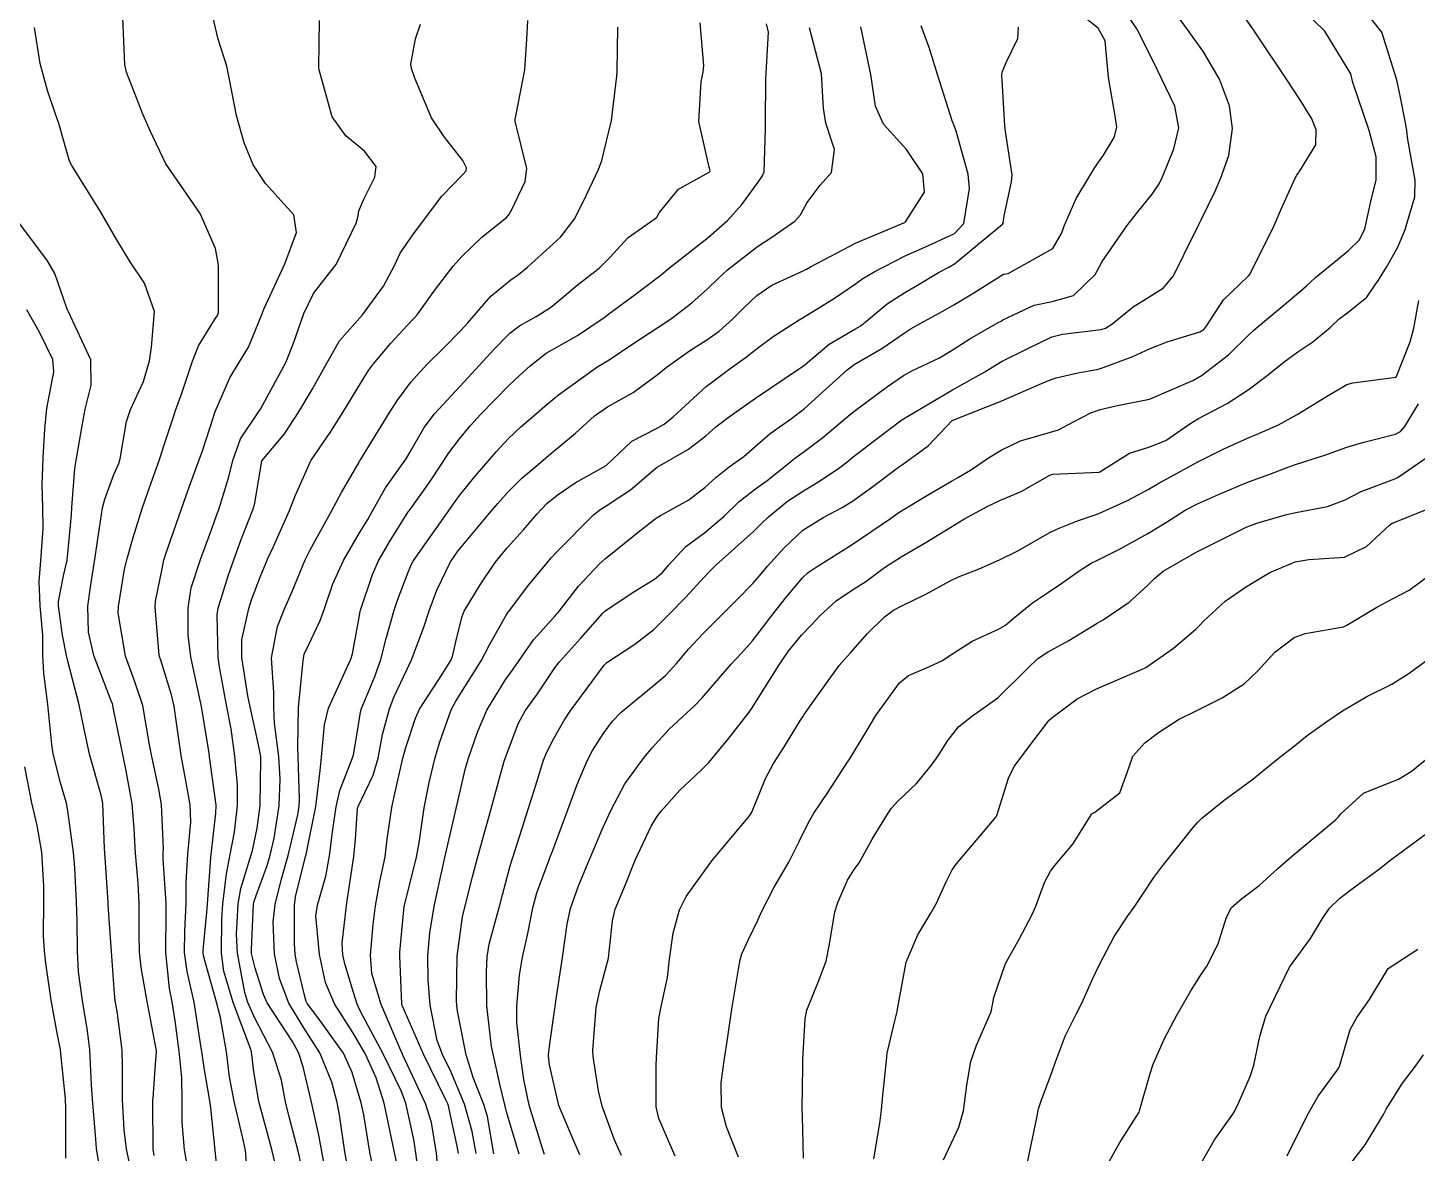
# Model space of a CAD drawing. Header units: metres. Extents: x 318500 to 325275, y 7408834 to 7428799.
# Drawn here: x 321789.5 to 321845.9, y 7423311.4 to 7423357 of the extents above; entities that cross this region are included whole.
import ezdxf

# ---------------------------------------------------------------- set-up
doc = ezdxf.new("R2010")
doc.units = ezdxf.units.M
doc.header["$MEASUREMENT"] = 0
for name, color, linetype in [('Curvas de Nivel 1m', 11, 'Continuous'), ('Curvas de Nivel 5m', 15, 'Continuous'), ('Vias Primárias', 230, 'Continuous')]:
    doc.layers.add(name, color=color, linetype=linetype)

msp = doc.modelspace()

# ---------------------------------------------------------------- linework, layer by layer
at = {"layer": 'Curvas de Nivel 1m', "flags": 128}
for points, elevation in [([(321808.448, 7423311.343), (321808.184, 7423312.857), (321808.038, 7423313.35), (321807.612, 7423314.44), (321807.327, 7423315.361), (321806.964, 7423317.139), (321806.937, 7423317.367), (321806.925, 7423317.551), (321806.959, 7423319.367), (321807.179, 7423320.969), (321807.268, 7423321.363), (321807.581, 7423322.586), (321807.784, 7423323.356), (321808.15, 7423324.667), (321808.334, 7423325.348), (321808.441, 7423325.751), (321808.869, 7423327.289), (321808.883, 7423327.326), (321809.429, 7423328.797), (321809.721, 7423329.332), (321810.212, 7423330.022), (321810.917, 7423331.067), (321811.111, 7423331.317), (321811.97, 7423332.269), (321812.877, 7423333.291), (321812.909, 7423333.332), (321812.951, 7423333.368), (321814.098, 7423334.138), (321814.971, 7423334.677), (321815.293, 7423334.939), (321815.553, 7423335.254), (321816.237, 7423335.998), (321816.993, 7423336.549), (321817.802, 7423337.228), (321818.407, 7423337.821), (321819.016, 7423338.299), (321819.55, 7423338.677), (321820.21, 7423339.198), (321820.659, 7423339.571), (321821.04, 7423339.854), (321821.804, 7423340.423), (321822.686, 7423341.166), (321823.063, 7423341.481), (321824.426, 7423342.493), (321825.078, 7423342.937), (321825.424, 7423343.127), (321826.546, 7423343.658), (321827.093, 7423343.986), (321827.771, 7423344.429), (321828.92, 7423345.083), (321829.044, 7423345.148), (321829.112, 7423345.191), (321830.39, 7423345.792), (321831.123, 7423345.938), (321831.981, 7423346.188), (321832.856, 7423347.033), (321832.959, 7423347.215), (321833.145, 7423347.564), (321834.152, 7423349.015), (321834.597, 7423349.58), (321835.179, 7423350.298), (321835.467, 7423350.715), (321835.602, 7423350.994), (321836.062, 7423352.133), (321836.258, 7423352.984), (321836.104, 7423353.862), (321835.555, 7423354.995), (321835.25, 7423355.637), (321834.559, 7423357.011), (321833.298, 7423358.893)], 783), ([(321809.471, 7423311.332), (321808.958, 7423313.056), (321808.886, 7423313.338), (321808.692, 7423314.171), (321808.428, 7423315.344), (321808.354, 7423315.707), (321808.164, 7423317.349), (321808.141, 7423318.736), (321808.169, 7423319.349), (321808.253, 7423319.862), (321808.663, 7423321.342), (321808.692, 7423321.441), (321808.798, 7423321.86), (321809.111, 7423323.042), (321809.2, 7423323.336), (321809.598, 7423324.567), (321809.844, 7423325.33), (321810.086, 7423326.093), (321810.466, 7423327.324), (321810.581, 7423327.617), (321810.883, 7423328.2), (321811.289, 7423328.92), (321811.541, 7423329.31), (321812.919, 7423331.184), (321813.035, 7423331.288), (321814.176, 7423332.027), (321814.941, 7423332.628), (321815.257, 7423332.945), (321815.558, 7423333.254), (321816.26, 7423333.948), (321816.973, 7423334.742), (321817.214, 7423334.999), (321817.462, 7423335.233), (321818.994, 7423336.612), (321819.294, 7423336.91), (321819.603, 7423337.204), (321820.374, 7423337.832), (321821.016, 7423338.26), (321821.598, 7423338.604), (321822.436, 7423339.169), (321822.775, 7423339.423), (321823.037, 7423339.632), (321823.9, 7423340.295), (321825.01, 7423341.131), (321825.06, 7423341.163), (321825.148, 7423341.217), (321827.072, 7423342.349), (321828.377, 7423343.091), (321828.816, 7423343.352), (321829.086, 7423343.513), (321830.125, 7423344.034), (321831.102, 7423344.5), (321831.533, 7423344.616), (321833.107, 7423344.798), (321833.283, 7423344.852), (321833.543, 7423345.024), (321834.409, 7423345.722), (321835.128, 7423346.171), (321835.634, 7423346.491), (321836.037, 7423346.987), (321836.899, 7423348.715), (321837.027, 7423348.972), (321837.073, 7423349.06), (321837.164, 7423349.255), (321837.729, 7423350.417), (321837.962, 7423350.962), (321838.294, 7423351.868), (321838.445, 7423352.958), (321838.312, 7423353.876), (321837.91, 7423354.963), (321837.256, 7423356.07), (321836.615, 7423356.98), (321835.297, 7423358.782)], 784), ([(321807.725, 7423311.354), (321807.564, 7423312.252), (321807.259, 7423313.361), (321806.7, 7423314.683), (321806.366, 7423315.375), (321806.15, 7423315.947), (321805.862, 7423317.383), (321805.775, 7423318.41), (321805.769, 7423319.385), (321805.842, 7423320.316), (321806.023, 7423321.382), (321806.162, 7423322.017), (321806.462, 7423323.375), (321806.836, 7423325.017), (321806.919, 7423325.369), (321807.284, 7423326.944), (321807.406, 7423327.362), (321807.778, 7423328.465), (321808.164, 7423329.351), (321808.912, 7423330.571), (321809.236, 7423331.018), (321809.45, 7423331.335), (321810.057, 7423332.205), (321810.948, 7423333.197), (321811.007, 7423333.261), (321811.056, 7423333.318), (321811.889, 7423334.383), (321812.74, 7423335.294), (321812.982, 7423335.511), (321814.24, 7423336.518), (321814.999, 7423337.118), (321815.079, 7423337.18), (321815.21, 7423337.258), (321816.364, 7423337.895), (321817.017, 7423338.397), (321817.459, 7423338.798), (321818.007, 7423339.225), (321818.597, 7423339.656), (321819.043, 7423340.044), (321819.672, 7423340.582), (321820.528, 7423341.195), (321821.064, 7423341.603), (321822.791, 7423343.164), (321822.95, 7423343.294), (321823.083, 7423343.379), (321824.204, 7423344.033), (321825.103, 7423344.656), (321825.391, 7423344.842), (321825.899, 7423345.122), (321826.679, 7423345.552), (321827.12, 7423345.808), (321827.936, 7423346.29), (321829.139, 7423347.045), (321829.169, 7423347.05), (321829.332, 7423347.077), (321831.15, 7423348.087), (321831.498, 7423348.705), (321831.618, 7423349.045), (321832.096, 7423350.121), (321832.646, 7423351.035), (321832.851, 7423351.378), (321833.203, 7423351.886), (321833.637, 7423352.601), (321833.743, 7423353.022), (321833.679, 7423353.478), (321833.41, 7423355.027), (321833.262, 7423356.522), (321832.986, 7423357.033), (321831.29, 7423358.379)], 782), ([(321813.625, 7423311.276), (321813.333, 7423311.946), (321812.848, 7423313.287), (321812.689, 7423313.901), (321812.475, 7423315.294), (321812.464, 7423315.543), (321812.607, 7423317.292), (321812.747, 7423317.971), (321813.095, 7423319.285), (321813.266, 7423320.799), (321813.375, 7423321.281), (321813.798, 7423322.282), (321814.186, 7423323.27), (321814.834, 7423324.645), (321815.07, 7423325.025), (321815.244, 7423325.256), (321815.995, 7423326.107), (321816.865, 7423326.924), (321817.029, 7423327.076), (321817.176, 7423327.235), (321817.947, 7423328.161), (321818.766, 7423329.212), (321818.902, 7423329.409), (321820.034, 7423331.199), (321820.393, 7423331.73), (321820.938, 7423332.395), (321821.325, 7423332.804), (321821.678, 7423333.179), (321822.342, 7423333.787), (321822.966, 7423334.21), (321823.545, 7423334.578), (321824.315, 7423335.14), (321824.985, 7423335.584), (321825.959, 7423336.152), (321826.997, 7423336.779), (321827.531, 7423337.102), (321828.471, 7423337.625), (321829.012, 7423337.874), (321829.852, 7423338.233), (321831.028, 7423338.896), (321831.144, 7423338.933), (321833.03, 7423339.016), (321833.057, 7423339.03), (321834.262, 7423339.791), (321835.045, 7423340.024), (321835.734, 7423340.305), (321836.707, 7423340.975), (321837.062, 7423341.197), (321838.222, 7423341.805), (321839.074, 7423342.35), (321839.85, 7423342.938), (321840.53, 7423343.487), (321841.095, 7423343.896), (321841.702, 7423344.309), (321842.418, 7423344.9), (321842.775, 7423345.235), (321843.119, 7423345.499), (321843.9, 7423346.111), (321844.404, 7423346.877), (321844.687, 7423347.332), (321845.153, 7423348.152), (321845.451, 7423348.866), (321845.846, 7423350.194), (321845.851, 7423350.86), (321845.558, 7423352.521), (321845.511, 7423352.866), (321845.482, 7423353.125), (321845.235, 7423354.353), (321845.121, 7423354.871), (321845.09, 7423355.024), (321844.505, 7423356.878), (321843.293, 7423358.404)], 787), ([(321811.944, 7423311.301), (321811.553, 7423312.191), (321811.091, 7423313.314), (321810.705, 7423314.964), (321810.665, 7423315.32), (321810.665, 7423315.366), (321810.717, 7423315.813), (321810.905, 7423317.15), (321810.929, 7423317.317), (321810.968, 7423317.542), (321811.238, 7423319.313), (321811.426, 7423320.665), (321811.558, 7423321.308), (321811.878, 7423322.23), (321812.332, 7423323.297), (321812.832, 7423324.478), (321813.19, 7423325.285), (321813.768, 7423326.365), (321814.426, 7423327.267), (321814.624, 7423327.513), (321814.878, 7423327.822), (321815.561, 7423328.582), (321816.278, 7423329.246), (321816.608, 7423329.538), (321816.906, 7423329.855), (321818.087, 7423331.222), (321818.492, 7423331.651), (321818.934, 7423332.148), (321819.393, 7423332.756), (321819.728, 7423333.202), (321820.27, 7423333.887), (321820.973, 7423334.722), (321821.215, 7423334.948), (321821.569, 7423335.181), (321822.989, 7423336.073), (321824.555, 7423337.137), (321824.812, 7423337.323), (321825.005, 7423337.451), (321826.048, 7423338.086), (321827.023, 7423338.647), (321827.319, 7423338.813), (321827.797, 7423339.098), (321828.532, 7423339.593), (321829.042, 7423339.909), (321829.832, 7423340.285), (321831.054, 7423340.639), (321831.368, 7423340.734), (321831.949, 7423341.041), (321832.68, 7423341.417), (321833.065, 7423341.557), (321833.763, 7423341.715), (321835.07, 7423341.977), (321836.832, 7423342.729), (321837.079, 7423342.879), (321837.133, 7423342.916), (321837.221, 7423342.969), (321838.275, 7423343.775), (321839.105, 7423344.594), (321839.286, 7423344.769), (321839.5, 7423344.944), (321840.381, 7423345.671), (321841.131, 7423346.302), (321841.457, 7423346.594), (321841.807, 7423346.91), (321843.151, 7423348.005), (321843.598, 7423348.443), (321843.808, 7423348.884), (321844.055, 7423350.003), (321844.272, 7423350.879), (321844.268, 7423351.816), (321843.984, 7423352.882), (321843.342, 7423354.786), (321843.317, 7423354.889), (321843.244, 7423355.18), (321842.188, 7423356.906), (321841.283, 7423357.788)], 786), ([(321794.656, 7423311.275), (321794.618, 7423311.531), (321794.605, 7423313.457), (321794.605, 7423313.531), (321794.606, 7423313.607), (321794.699, 7423314.797), (321794.751, 7423315.488), (321794.746, 7423315.529), (321794.713, 7423315.749), (321794.365, 7423317.536), (321794.127, 7423318.913), (321794.061, 7423319.54), (321794.038, 7423320.274), (321794.049, 7423321.541), (321794.009, 7423322.335), (321793.891, 7423323.544), (321793.837, 7423324.552), (321793.763, 7423325.546), (321793.522, 7423326.888), (321793.377, 7423327.552), (321792.994, 7423329.463), (321792.975, 7423329.559), (321792.955, 7423329.614), (321792.902, 7423329.732), (321792.201, 7423331.567), (321791.981, 7423332.523), (321791.963, 7423333.57), (321792.085, 7423334.447), (321792.256, 7423335.567), (321792.346, 7423336.207), (321792.561, 7423337.564), (321792.645, 7423337.924), (321793.02, 7423338.913), (321793.215, 7423339.369), (321793.268, 7423339.556), (321793.531, 7423341.075), (321793.686, 7423341.551), (321794.22, 7423342.691), (321794.47, 7423343.539), (321794.545, 7423344.081), (321794.662, 7423345.537), (321794.259, 7423346.68), (321793.683, 7423347.552), (321793.143, 7423348.441), (321792.494, 7423349.567), (321791.31, 7423351.457), (321791.243, 7423351.579), (321791.192, 7423351.735), (321790.788, 7423353.169), (321790.638, 7423353.589), (321790.316, 7423354.502), (321790.018, 7423355.598), (321789.798, 7423357.066)], 769), ([(321797.189, 7423310.958), (321797.127, 7423311.495), (321796.958, 7423313.216), (321796.916, 7423313.498), (321796.699, 7423314.75), (321796.582, 7423315.502), (321796.562, 7423315.652), (321796.275, 7423317.507), (321795.991, 7423318.75), (321795.888, 7423319.513), (321795.9, 7423320.387), (321795.947, 7423321.513), (321795.958, 7423322.357), (321796.024, 7423323.512), (321796.138, 7423324.816), (321796.116, 7423325.511), (321795.952, 7423326.415), (321795.748, 7423327.517), (321795.566, 7423328.844), (321795.464, 7423329.522), (321795.356, 7423329.975), (321794.918, 7423331.378), (321794.879, 7423331.49), (321794.863, 7423331.531), (321794.854, 7423331.598), (321794.696, 7423333.534), (321794.714, 7423333.774), (321794.973, 7423335.087), (321795.05, 7423335.458), (321795.067, 7423335.529), (321795.118, 7423335.665), (321795.759, 7423337.519), (321796.088, 7423338.44), (321796.487, 7423339.508), (321796.628, 7423339.914), (321797.056, 7423341.258), (321797.117, 7423341.441), (321797.139, 7423341.499), (321797.727, 7423342.84), (321798.123, 7423343.49), (321798.485, 7423344.09), (321799.048, 7423345.481), (321799.065, 7423345.526), (321799.111, 7423345.63), (321799.953, 7423347.468), (321800.431, 7423348.743), (321800.328, 7423349.462), (321799.179, 7423350.723), (321798.673, 7423351.485), (321798.307, 7423352.38), (321797.993, 7423353.492), (321797.703, 7423355.025), (321797.608, 7423355.496), (321797.256, 7423356.584), (321797.042, 7423357.503)], 771), ([(321798.526, 7423309.586), (321798.356, 7423311.483), (321798.286, 7423311.861), (321797.897, 7423313.488), (321797.712, 7423314.472), (321797.587, 7423315.491), (321797.342, 7423316.882), (321797.182, 7423317.496), (321796.755, 7423319.042), (321796.661, 7423319.403), (321796.646, 7423319.502), (321796.648, 7423319.615), (321796.785, 7423321.137), (321796.816, 7423321.474), (321796.813, 7423321.5), (321796.953, 7423323.364), (321796.969, 7423323.499), (321797.162, 7423325.172), (321797.166, 7423325.497), (321796.904, 7423327.465), (321796.899, 7423327.5), (321796.873, 7423327.691), (321796.572, 7423329.505), (321796.281, 7423330.876), (321796.144, 7423331.512), (321796.037, 7423332.409), (321796.034, 7423333.514), (321796.161, 7423334.313), (321796.546, 7423335.507), (321796.992, 7423336.718), (321797.2, 7423337.296), (321797.273, 7423337.497), (321797.688, 7423338.825), (321797.849, 7423339.492), (321798.164, 7423340.368), (321798.9, 7423341.482), (321798.965, 7423341.577), (321799.063, 7423341.74), (321799.996, 7423343.466), (321800.308, 7423344.246), (321800.726, 7423345.456), (321801.122, 7423346.266), (321801.643, 7423346.932), (321802.041, 7423347.436), (321802.853, 7423349.121), (321802.93, 7423349.423), (321802.967, 7423349.619), (321803.17, 7423350.099), (321803.617, 7423350.983), (321803.67, 7423351.415), (321803.196, 7423352.043), (321802.433, 7423352.662), (321801.887, 7423353.44), (321801.347, 7423355.339), (321801.337, 7423355.449), (321801.373, 7423357.344)], 772), ([(321799.682, 7423310.427), (321799.448, 7423311.468), (321799.279, 7423312.084), (321798.904, 7423313.477), (321798.698, 7423314.679), (321798.606, 7423315.481), (321798.565, 7423315.628), (321797.858, 7423317.489), (321797.483, 7423318.763), (321797.384, 7423319.494), (321797.405, 7423320.869), (321797.443, 7423321.493), (321797.586, 7423322.714), (321797.74, 7423323.491), (321797.918, 7423324.401), (321798.042, 7423325.488), (321798.032, 7423326.308), (321797.934, 7423327.489), (321797.782, 7423328.595), (321797.608, 7423329.493), (321797.301, 7423331.112), (321797.254, 7423331.497), (321797.214, 7423333.229), (321797.25, 7423333.497), (321797.659, 7423334.804), (321797.896, 7423335.491), (321798.19, 7423336.286), (321798.659, 7423337.483), (321798.737, 7423337.75), (321799.03, 7423339.48), (321799.943, 7423340.571), (321800.527, 7423341.458), (321801.069, 7423342.363), (321801.667, 7423343.441), (321802.183, 7423344.344), (321803.11, 7423345.398), (321803.97, 7423346.569), (321804.417, 7423347.407), (321804.648, 7423347.902), (321805.152, 7423348.647), (321805.713, 7423349.392), (321806.34, 7423350.215), (321807.186, 7423351.101), (321807.317, 7423351.24), (321807.337, 7423351.369), (321807.193, 7423351.667), (321806.436, 7423352.615), (321805.916, 7423353.389), (321805.234, 7423355.002), (321805.102, 7423355.402), (321805.078, 7423355.567), (321805.258, 7423356.598), (321805.471, 7423357.193)], 773), ([(321800.65, 7423310.808), (321800.496, 7423311.452), (321800.118, 7423312.902), (321799.987, 7423313.46), (321799.82, 7423314.336), (321799.458, 7423315.469), (321798.731, 7423316.875), (321798.459, 7423317.483), (321798.335, 7423317.894), (321798.033, 7423319.487), (321798.002, 7423320.257), (321798.07, 7423321.487), (321798.168, 7423322.117), (321798.59, 7423323.482), (321798.644, 7423323.66), (321798.831, 7423324.563), (321798.951, 7423325.478), (321798.99, 7423327.357), (321798.978, 7423327.478), (321798.878, 7423328.013), (321798.55, 7423329.484), (321798.458, 7423329.931), (321798.211, 7423331.487), (321798.211, 7423332.207), (321798.494, 7423333.485), (321798.605, 7423333.833), (321798.97, 7423334.791), (321799.171, 7423335.283), (321799.261, 7423335.476), (321799.503, 7423335.99), (321800.143, 7423337.463), (321800.389, 7423338.08), (321800.996, 7423339.451), (321801.008, 7423339.473), (321801.031, 7423339.504), (321801.823, 7423340.664), (321802.318, 7423341.431), (321803.073, 7423342.674), (321803.356, 7423343.138), (321803.556, 7423343.415), (321804.257, 7423344.244), (321805.106, 7423345.159), (321805.229, 7423345.278), (321805.33, 7423345.397), (321806.074, 7423346.438), (321806.798, 7423347.375), (321807.144, 7423347.772), (321807.959, 7423348.555), (321808.962, 7423349.352), (321809.057, 7423349.455), (321809.164, 7423349.649), (321809.718, 7423350.806), (321809.785, 7423351.341), (321809.314, 7423353.254), (321809.306, 7423353.349), (321809.335, 7423353.462), (321809.699, 7423355.343), (321809.796, 7423356.808), (321809.82, 7423357.342)], 774), ([(321802.64, 7423310.087), (321802.398, 7423311.424), (321802.174, 7423312.927), (321802.082, 7423313.429), (321801.864, 7423314.26), (321801.385, 7423315.44), (321800.725, 7423316.461), (321800.123, 7423317.459), (321799.748, 7423318.463), (321799.545, 7423319.468), (321799.483, 7423320.766), (321799.562, 7423321.468), (321799.813, 7423322.457), (321800.089, 7423323.461), (321800.485, 7423325.103), (321800.547, 7423325.454), (321800.557, 7423325.742), (321800.501, 7423327.456), (321800.482, 7423327.85), (321800.514, 7423329.456), (321800.693, 7423331.229), (321800.712, 7423331.453), (321800.748, 7423331.627), (321800.929, 7423332.023), (321801.387, 7423333), (321801.55, 7423333.441), (321801.914, 7423334.487), (321802.337, 7423335.43), (321802.991, 7423336.557), (321803.326, 7423337.087), (321803.511, 7423337.415), (321804.048, 7423338.377), (321804.778, 7423339.403), (321804.884, 7423339.549), (321805.036, 7423339.815), (321805.621, 7423340.822), (321806.042, 7423341.385), (321807.071, 7423342.493), (321807.869, 7423343.358), (321808.442, 7423343.997), (321809.1, 7423344.653), (321809.494, 7423344.947), (321810.16, 7423345.33), (321810.744, 7423345.698), (321811.12, 7423346.007), (321811.831, 7423346.608), (321812.727, 7423347.296), (321813.144, 7423347.716), (321813.898, 7423348.537), (321814.946, 7423349.272), (321815.064, 7423349.369), (321815.164, 7423349.538), (321815.938, 7423350.499), (321817.189, 7423351.189), (321817.215, 7423351.214), (321817.225, 7423351.239), (321817.192, 7423351.395), (321816.772, 7423353.247), (321816.86, 7423354.869), (321816.942, 7423355.244), (321816.967, 7423355.521), (321816.826, 7423357.247)], 776), ([(321803.614, 7423310.442), (321803.404, 7423311.413), (321803.161, 7423312.93), (321803.061, 7423313.416), (321802.698, 7423314.653), (321802.34, 7423315.426), (321801.295, 7423316.878), (321800.861, 7423317.448), (321800.819, 7423317.527), (321800.744, 7423317.835), (321800.436, 7423319.134), (321800.379, 7423319.456), (321800.348, 7423319.875), (321800.352, 7423321.457), (321800.411, 7423321.841), (321800.806, 7423323.45), (321800.821, 7423323.5), (321801.213, 7423325.444), (321801.393, 7423326.912), (321801.452, 7423327.441), (321801.572, 7423328.757), (321801.732, 7423329.438), (321802.409, 7423330.922), (321802.634, 7423331.424), (321802.701, 7423331.646), (321802.942, 7423332.896), (321803.015, 7423333.353), (321803.031, 7423333.419), (321803.52, 7423334.867), (321803.759, 7423335.412), (321804.207, 7423336.189), (321804.969, 7423337.4), (321804.982, 7423337.419), (321805.001, 7423337.447), (321805.82, 7423338.585), (321806.348, 7423339.38), (321806.618, 7423339.795), (321807.045, 7423340.373), (321807.503, 7423340.914), (321807.908, 7423341.357), (321809.072, 7423342.542), (321809.481, 7423342.931), (321809.922, 7423343.332), (321810.569, 7423343.843), (321811.092, 7423344.147), (321811.848, 7423344.56), (321812.919, 7423345.293), (321813.029, 7423345.373), (321813.112, 7423345.44), (321814.182, 7423346.221), (321815.135, 7423346.948), (321815.316, 7423347.089), (321815.528, 7423347.264), (321817.153, 7423348.54), (321817.936, 7423349.228), (321818.509, 7423349.881), (321819.184, 7423350.787), (321819.359, 7423351.037), (321819.418, 7423351.208), (321819.474, 7423352.949), (321819.48, 7423353.207), (321819.486, 7423354.959), (321819.5, 7423355.207), (321819.593, 7423356.878), (321819.521, 7423357.207)], 777), ([(321804.644, 7423310.365), (321804.408, 7423311.403), (321804.342, 7423311.725), (321803.99, 7423313.407), (321803.671, 7423314.435), (321803.227, 7423315.415), (321802.723, 7423316.272), (321801.982, 7423317.431), (321801.613, 7423318.301), (321801.363, 7423319.441), (321801.224, 7423321.002), (321801.28, 7423321.443), (321801.625, 7423322.621), (321801.774, 7423323.436), (321801.912, 7423324.515), (321802.046, 7423325.432), (321802.191, 7423326.089), (321802.707, 7423327.422), (321802.748, 7423327.546), (321802.884, 7423328.346), (321803.038, 7423329.278), (321803.075, 7423329.418), (321803.607, 7423330.719), (321803.853, 7423331.411), (321804.073, 7423332.269), (321804.393, 7423333.406), (321804.537, 7423333.823), (321804.973, 7423334.953), (321805.103, 7423335.273), (321805.17, 7423335.397), (321805.573, 7423335.978), (321806.559, 7423337.377), (321806.741, 7423337.637), (321807.01, 7423338.009), (321807.613, 7423338.769), (321808.118, 7423339.354), (321808.546, 7423339.838), (321809.046, 7423340.378), (321809.54, 7423340.848), (321810.095, 7423341.33), (321810.611, 7423341.778), (321811.068, 7423342.158), (321812.674, 7423343.296), (321812.925, 7423343.45), (321813.084, 7423343.548), (321814.13, 7423344.244), (321815.104, 7423344.886), (321815.335, 7423345.038), (321815.67, 7423345.262), (321816.489, 7423345.88), (321817.128, 7423346.448), (321817.525, 7423346.844), (321817.927, 7423347.228), (321819.15, 7423348.174), (321819.778, 7423348.58), (321820.671, 7423349.195), (321820.897, 7423349.459), (321821.172, 7423349.957), (321821.702, 7423350.662), (321822.153, 7423351.176), (321822.272, 7423352.106), (321821.925, 7423353.179), (321821.83, 7423353.785), (321821.747, 7423355.182), (321821.268, 7423357.053)], 778), ([(321805.367, 7423310.671), (321805.28, 7423311.391), (321805.197, 7423311.924), (321804.873, 7423313.397), (321804.688, 7423313.909), (321803.947, 7423315.408), (321803.033, 7423317.119), (321802.892, 7423317.418), (321802.745, 7423317.889), (321802.394, 7423319.063), (321802.314, 7423319.427), (321802.29, 7423319.904), (321802.461, 7423321.425), (321802.508, 7423321.711), (321802.765, 7423323.421), (321802.827, 7423324.116), (321802.903, 7423325.355), (321802.919, 7423325.419), (321803.552, 7423326.72), (321803.748, 7423327.411), (321803.931, 7423328.363), (321804.213, 7423329.407), (321804.403, 7423329.907), (321804.916, 7423330.992), (321805.107, 7423331.397), (321805.601, 7423332.729), (321805.813, 7423333.387), (321806.125, 7423334.22), (321806.69, 7423335.374), (321806.984, 7423335.806), (321808.274, 7423337.351), (321808.608, 7423337.744), (321809.013, 7423338.196), (321809.588, 7423338.767), (321810.239, 7423339.328), (321810.663, 7423339.696), (321811.04, 7423340.004), (321811.765, 7423340.594), (321812.533, 7423341.298), (321813.064, 7423341.667), (321814.108, 7423342.241), (321815.077, 7423342.958), (321815.447, 7423343.265), (321816.397, 7423343.944), (321817.097, 7423344.391), (321817.598, 7423344.737), (321818.141, 7423345.225), (321818.621, 7423345.714), (321819.125, 7423346.189), (321819.738, 7423346.597), (321821.01, 7423347.191), (321821.098, 7423347.233), (321821.141, 7423347.254), (321821.299, 7423347.345), (321823.152, 7423348.322), (321825.1, 7423349.131), (321825.137, 7423349.153), (321825.161, 7423349.173), (321825.929, 7423350.373), (321825.87, 7423351.123), (321825.205, 7423352.111), (321824.274, 7423353.144), (321823.945, 7423353.867), (321823.754, 7423355.152), (321823.341, 7423357.087)], 779), ([(321807.007, 7423311.365), (321806.953, 7423311.656), (321806.676, 7423312.972), (321806.605, 7423313.297), (321806.579, 7423313.372), (321806.488, 7423313.568), (321805.594, 7423315.387), (321804.739, 7423317.337), (321804.714, 7423317.4), (321804.705, 7423317.436), (321804.624, 7423319.401), (321804.627, 7423319.537), (321804.788, 7423321.252), (321804.8, 7423321.39), (321805.211, 7423322.997), (321805.305, 7423323.393), (321805.408, 7423323.973), (321805.612, 7423325.388), (321805.817, 7423326.424), (321806.052, 7423327.382), (321806.235, 7423328.024), (321806.709, 7423329.373), (321806.904, 7423329.723), (321807.925, 7423331.355), (321808.27, 7423332.01), (321808.948, 7423333.206), (321809.004, 7423333.285), (321809.043, 7423333.339), (321809.861, 7423334.436), (321810.595, 7423335.324), (321810.773, 7423335.531), (321810.984, 7423335.764), (321812.508, 7423337.297), (321812.786, 7423337.51), (321813.005, 7423337.645), (321813.99, 7423338.301), (321815.029, 7423339.18), (321815.08, 7423339.218), (321815.166, 7423339.268), (321816.348, 7423339.943), (321817.049, 7423340.491), (321817.449, 7423340.839), (321817.957, 7423341.227), (321819.068, 7423342.017), (321820.816, 7423343.193), (321820.974, 7423343.299), (321821.083, 7423343.389), (321822.065, 7423344.206), (321823.105, 7423344.811), (321823.327, 7423344.937), (321823.597, 7423345.153), (321824.42, 7423345.841), (321825.128, 7423346.301), (321825.655, 7423346.602), (321826.506, 7423347.116), (321826.92, 7423347.334), (321827.144, 7423347.47), (321829.097, 7423349.081), (321829.121, 7423349.12), (321829.165, 7423349.413), (321829.467, 7423350.795), (321829.486, 7423351.076), (321829.216, 7423352.837), (321829.192, 7423353.08), (321829.086, 7423354.93), (321829.07, 7423355.083), (321829.081, 7423355.244), (321829.248, 7423355.64), (321829.716, 7423356.62), (321829.743, 7423357.073)], 781), ([(321793.759, 7423310.427), (321793.525, 7423311.547), (321793.436, 7423312.317), (321793.373, 7423313.55), (321793.365, 7423314.885), (321793.349, 7423315.55), (321793.153, 7423317.135), (321793.075, 7423317.555), (321793.038, 7423317.85), (321792.915, 7423319.558), (321792.788, 7423321.435), (321792.779, 7423321.56), (321792.65, 7423323.562), (321792.641, 7423323.743), (321792.565, 7423325.563), (321792.502, 7423325.907), (321792.033, 7423327.568), (321791.804, 7423328.653), (321791.61, 7423329.573), (321791.152, 7423331.344), (321791.092, 7423331.578), (321790.932, 7423332.403), (321790.773, 7423333.583), (321790.771, 7423333.764), (321790.968, 7423334.802), (321791.114, 7423335.443), (321791.135, 7423335.578), (321791.295, 7423337.279), (321791.316, 7423337.577), (321791.438, 7423339.162), (321791.498, 7423339.575), (321791.723, 7423340.894), (321791.851, 7423341.572), (321792.1, 7423342.539), (321792.076, 7423343.57), (321791.174, 7423345.515), (321791.141, 7423345.58), (321791.111, 7423345.672), (321790.621, 7423347.083), (321790.318, 7423347.592), (321789.153, 7423349.148)], 768), ([(321815.813, 7423311.248), (321815.147, 7423312.784), (321815.042, 7423313.256), (321815.04, 7423314.922), (321815.053, 7423315.257), (321815.15, 7423316.839), (321815.221, 7423317.255), (321815.5, 7423318.505), (321815.585, 7423319.252), (321815.723, 7423320.303), (321815.983, 7423321.248), (321816.25, 7423321.794), (321816.81, 7423322.566), (321817.093, 7423322.959), (321817.299, 7423323.233), (321818.839, 7423325.081), (321818.917, 7423325.209), (321819.482, 7423326.579), (321819.806, 7423327.196), (321820.225, 7423327.844), (321820.897, 7423328.95), (321820.988, 7423329.089), (321821.05, 7423329.178), (321821.368, 7423329.638), (321822.474, 7423331.167), (321822.682, 7423331.406), (321822.928, 7423331.683), (321823.617, 7423332.472), (321824.313, 7423333.14), (321824.68, 7423333.408), (321824.956, 7423333.563), (321826.012, 7423334.071), (321826.972, 7423334.601), (321827.313, 7423334.767), (321828.151, 7423335.092), (321828.984, 7423335.454), (321829.752, 7423335.833), (321830.995, 7423336.545), (321831.33, 7423336.714), (321832.149, 7423337.039), (321832.78, 7423337.255), (321833.005, 7423337.333), (321834.169, 7423337.857), (321835.02, 7423338.31), (321835.453, 7423338.564), (321836.216, 7423338.982), (321836.738, 7423339.271), (321837.037, 7423339.435), (321838.061, 7423339.944), (321839.052, 7423340.392), (321839.442, 7423340.556), (321840.307, 7423340.931), (321841.064, 7423341.349), (321842.261, 7423342.091), (321843.077, 7423342.567), (321843.319, 7423342.646), (321845.08, 7423342.87), (321845.654, 7423344.309), (321845.8, 7423344.86), (321846.001, 7423345.982)], 788), ([(321792.63, 7423309.56), (321792.318, 7423311.563), (321792.28, 7423311.948), (321792.15, 7423313.565), (321792.113, 7423314.142), (321792.045, 7423315.567), (321791.95, 7423316.339), (321791.748, 7423317.57), (321791.587, 7423318.736), (321791.535, 7423319.572), (321791.529, 7423320.822), (321791.506, 7423321.573), (321791.434, 7423322.951), (321791.378, 7423323.574), (321791.146, 7423325.268), (321791.089, 7423325.578), (321790.852, 7423326.401), (321790.546, 7423327.585), (321790.495, 7423327.966), (321790.338, 7423329.588), (321790.171, 7423330.85), (321790.136, 7423331.592), (321790.126, 7423332.399), (321790.025, 7423333.594), (321789.979, 7423334.581), (321790.063, 7423335.594), (321790.145, 7423336.746), (321790.126, 7423337.593), (321790.107, 7423338.5), (321790.151, 7423339.593), (321790.213, 7423340.764), (321790.289, 7423341.591), (321790.575, 7423343.09), (321790.545, 7423343.588), (321790, 7423344.693), (321789.483, 7423345.604)], 767), ([(321818.382, 7423311.214), (321817.894, 7423312.443), (321817.696, 7423313.225), (321817.677, 7423314.244), (321817.811, 7423315.223), (321817.94, 7423316.003), (321818.108, 7423317.219), (321818.376, 7423318.836), (321818.442, 7423319.215), (321818.512, 7423319.465), (321818.772, 7423320.013), (321819.16, 7423320.829), (321819.322, 7423321.202), (321819.829, 7423322.17), (321820.418, 7423323.186), (321820.828, 7423324.003), (321821.216, 7423324.797), (321821.44, 7423325.174), (321822.004, 7423326.017), (321822.747, 7423327.161), (321822.796, 7423327.236), (321822.873, 7423327.343), (321823.566, 7423328.474), (321823.954, 7423329.144), (321824.913, 7423330.47), (321825.282, 7423330.761), (321826.103, 7423331.118), (321826.662, 7423331.375), (321826.927, 7423331.552), (321827.871, 7423332.161), (321828.943, 7423332.635), (321829.22, 7423332.801), (321829.538, 7423333.071), (321830.316, 7423333.704), (321830.966, 7423334.147), (321831.514, 7423334.503), (321832.255, 7423335.037), (321832.697, 7423335.319), (321832.984, 7423335.462), (321833.879, 7423335.907), (321834.995, 7423336.525), (321835.759, 7423336.989), (321836.519, 7423337.466), (321837.011, 7423337.723), (321837.874, 7423338.105), (321839.025, 7423338.591), (321839.28, 7423338.693), (321839.948, 7423338.936), (321840.73, 7423339.229), (321841.036, 7423339.336), (321842.223, 7423339.722), (321843.047, 7423340.01), (321843.716, 7423340.217), (321845.055, 7423340.55), (321845.261, 7423340.663), (321845.436, 7423340.864), (321845.998, 7423341.785)], 789), ([(321823.88, 7423311.142), (321824.121, 7423312.585), (321824.185, 7423313.137), (321824.228, 7423313.596), (321824.383, 7423315.135), (321824.421, 7423315.428), (321824.735, 7423316.795), (321824.804, 7423317.065), (321824.823, 7423317.129), (321824.833, 7423317.221), (321825.188, 7423319.124), (321825.656, 7423320.238), (321826.193, 7423321.109), (321826.405, 7423321.497), (321826.809, 7423322.38), (321827.055, 7423322.868), (321827.224, 7423323.104), (321828.839, 7423325.026), (321828.868, 7423325.08), (321829.338, 7423326.598), (321829.575, 7423327.069), (321830.13, 7423327.813), (321830.897, 7423328.82), (321831, 7423328.947), (321831.105, 7423329.048), (321832.137, 7423329.809), (321832.912, 7423330.218), (321834.742, 7423331.003), (321834.864, 7423331.058), (321834.921, 7423331.092), (321836.042, 7423331.874), (321836.945, 7423332.647), (321837.111, 7423332.805), (321837.266, 7423332.967), (321838.141, 7423333.779), (321838.971, 7423334.34), (321839.344, 7423334.575), (321839.951, 7423334.935), (321840.985, 7423335.374), (321841.537, 7423335.463), (321842.987, 7423335.567), (321843.88, 7423335.992), (321844.834, 7423336.872), (321844.927, 7423336.945), (321845.002, 7423336.977), (321846.348, 7423337.512)], 791), ([(321826.702, 7423311.1), (321827.333, 7423312.434), (321827.513, 7423313.092), (321827.647, 7423314.14), (321827.818, 7423315.089), (321828.05, 7423315.757), (321828.621, 7423317.081), (321828.647, 7423317.175), (321828.746, 7423317.689), (321829.216, 7423319.073), (321829.778, 7423320.062), (321830.307, 7423321.057), (321830.447, 7423321.403), (321830.81, 7423322.355), (321831.044, 7423322.82), (321831.218, 7423323.046), (321831.957, 7423323.91), (321832.659, 7423325.032), (321832.731, 7423325.141), (321832.843, 7423325.216), (321833.865, 7423326.004), (321834.224, 7423327.01), (321834.395, 7423327.489), (321834.885, 7423328.024), (321835.431, 7423328.452), (321836.25, 7423328.98), (321836.903, 7423329.306), (321838.016, 7423329.852), (321838.915, 7423330.426), (321839.46, 7423330.942), (321840.159, 7423331.705), (321840.941, 7423332.306), (321841.388, 7423332.469), (321842.948, 7423332.739), (321843.053, 7423332.784), (321843.22, 7423332.887), (321844.301, 7423333.536), (321844.965, 7423333.88), (321845.609, 7423334.221), (321846.445, 7423334.848)], 792), ([(321830.134, 7423311.058), (321830.501, 7423312.876), (321830.529, 7423313.052), (321830.559, 7423313.175), (321830.687, 7423313.535), (321831.106, 7423314.642), (321831.243, 7423315.045), (321831.648, 7423316.119), (321832.106, 7423317.036), (321832.315, 7423317.463), (321832.754, 7423318.439), (321833.032, 7423319.026), (321833.631, 7423320.164), (321834.19, 7423321.009), (321834.445, 7423321.356), (321834.803, 7423321.884), (321835.247, 7423322.56), (321835.568, 7423322.989), (321836.836, 7423324.59), (321837.011, 7423324.795), (321837.194, 7423324.966), (321838.102, 7423325.707), (321838.86, 7423326.256), (321839.259, 7423326.549), (321839.726, 7423326.937), (321840.355, 7423327.45), (321840.884, 7423327.858), (321841.476, 7423328.326), (321842.267, 7423328.9), (321842.904, 7423329.325), (321843.887, 7423329.903), (321844.915, 7423330.414), (321845.607, 7423330.86), (321846.369, 7423331.408)], 793), ([(321833.424, 7423311.012), (321833.865, 7423311.811), (321834.625, 7423313.001), (321834.644, 7423313.037), (321834.682, 7423313.149), (321835.092, 7423314.606), (321835.223, 7423314.992), (321835.682, 7423316.029), (321836.177, 7423316.978), (321836.75, 7423317.96), (321837.14, 7423318.583), (321837.392, 7423318.964), (321837.86, 7423319.873), (321838.2, 7423320.956), (321838.403, 7423321.347), (321838.801, 7423321.699), (321839.515, 7423322.234), (321840.283, 7423322.928), (321840.825, 7423323.407), (321842.607, 7423324.893), (321842.726, 7423325.007), (321842.844, 7423325.15), (321843.756, 7423325.982), (321844.863, 7423326.436), (321845.183, 7423326.547), (321845.696, 7423326.858), (321846.338, 7423327.388)], 794), ([(321791.061, 7423311.169), (321791.07, 7423311.576), (321791.069, 7423313.183), (321791.051, 7423313.576), (321790.867, 7423315.419), (321790.847, 7423315.579), (321790.72, 7423316.238), (321790.47, 7423317.584), (321790.257, 7423319.089), (321790.2, 7423319.588), (321790.161, 7423320.197), (321790.173, 7423321.589), (321790.176, 7423322.213), (321790.092, 7423323.591), (321789.904, 7423324.667), (321789.685, 7423325.597), (321789.407, 7423327.056)], 766), ([(321840.663, 7423311.266), (321841.469, 7423312.908), (321841.913, 7423313.681), (321842.708, 7423314.758), (321842.763, 7423314.836), (321842.781, 7423314.889), (321843.223, 7423316.395), (321843.491, 7423316.882), (321844.008, 7423317.617), (321844.76, 7423318.87), (321845.965, 7423319.659)], 796), ([(321843.196, 7423310.885), (321843.832, 7423311.714), (321844.534, 7423312.871), (321844.584, 7423312.969), (321844.684, 7423313.157), (321845.342, 7423314.219), (321845.827, 7423314.853), (321846.2, 7423315.366)], 797)]:
    msp.add_lwpolyline(points, dxfattribs=dict(at, elevation=elevation))
at = {"layer": 'Curvas de Nivel 5m', "flags": 128}
for points, elevation in [([(321810.5, 7423311.322), (321810.418, 7423311.567), (321809.886, 7423313.328), (321809.658, 7423314.368), (321809.522, 7423315.332), (321809.38, 7423316.684), (321809.381, 7423317.334), (321809.489, 7423318.596), (321809.606, 7423319.332), (321809.821, 7423320.283), (321810.026, 7423321.328), (321810.185, 7423321.94), (321810.711, 7423323.321), (321810.739, 7423323.403), (321810.823, 7423323.628), (321811.449, 7423325.311), (321811.829, 7423326.332), (321812.234, 7423327.3), (321812.457, 7423327.716), (321812.887, 7423328.393), (321813.266, 7423328.913), (321813.617, 7423329.279), (321814.911, 7423330.34), (321815.411, 7423330.759), (321815.857, 7423331.251), (321816.349, 7423331.826), (321816.938, 7423332.456), (321817.328, 7423332.85), (321817.703, 7423333.229), (321818.327, 7423333.852), (321818.97, 7423334.513), (321819.294, 7423334.888), (321819.559, 7423335.204), (321820.238, 7423335.947), (321820.995, 7423336.658), (321821.814, 7423337.178), (321822.595, 7423337.577), (321823.01, 7423337.833), (321823.78, 7423338.387), (321824.77, 7423339.134), (321824.918, 7423339.245), (321825.033, 7423339.324), (321826.084, 7423340.08), (321827.06, 7423341.11), (321829.068, 7423341.907), (321830.586, 7423342.568), (321831.077, 7423342.78), (321831.283, 7423342.843), (321832.154, 7423343.039), (321832.932, 7423343.182), (321833.083, 7423343.22), (321834.394, 7423343.707), (321835.095, 7423344.031), (321835.786, 7423344.304), (321837.106, 7423344.713), (321837.269, 7423344.807), (321837.395, 7423344.967), (321838.075, 7423346.011), (321839.062, 7423346.951), (321839.102, 7423346.989), (321839.141, 7423347.053), (321840.096, 7423348.936), (321840.415, 7423349.687), (321840.972, 7423350.923), (321841.05, 7423351.064), (321841.195, 7423351.282), (321841.819, 7423352.303), (321841.839, 7423352.911), (321841.665, 7423353.354), (321841.231, 7423354.064), (321840.886, 7423354.575), (321840.663, 7423354.929), (321839.379, 7423356.838), (321839.305, 7423356.949), (321839.271, 7423357.009), (321837.9, 7423358.964)], 785), ([(321796.156, 7423309.989), (321795.891, 7423311.512), (321795.79, 7423312.632), (321795.793, 7423313.513), (321795.782, 7423314.426), (321795.67, 7423315.516), (321795.502, 7423316.745), (321795.378, 7423317.52), (321795.278, 7423318.054), (321795.127, 7423319.524), (321795.137, 7423321.172), (321795.136, 7423321.525), (321795.019, 7423323.325), (321795.021, 7423323.527), (321795.031, 7423323.736), (321794.946, 7423325.528), (321794.849, 7423326.147), (321794.539, 7423327.535), (321794.463, 7423327.95), (321794.197, 7423329.541), (321793.874, 7423330.51), (321793.483, 7423331.552), (321793.193, 7423333.31), (321793.205, 7423333.556), (321793.449, 7423335.076), (321793.566, 7423335.551), (321793.803, 7423336.363), (321794.169, 7423337.542), (321794.388, 7423338.161), (321794.872, 7423339.532), (321794.913, 7423339.65), (321795.038, 7423340.048), (321795.405, 7423341.174), (321795.517, 7423341.523), (321795.772, 7423342.224), (321796.216, 7423343.513), (321796.459, 7423344.14), (321797.105, 7423345.19), (321797.231, 7423345.376), (321797.263, 7423345.498), (321797.26, 7423347.367), (321797.253, 7423347.499), (321797.139, 7423348.088), (321796.517, 7423349.51), (321795.189, 7423351.436), (321795.129, 7423351.531), (321794.5, 7423352.838), (321794.199, 7423353.545), (321793.536, 7423355.255), (321793.463, 7423355.557), (321793.378, 7423357.448)], 770), ([(321801.645, 7423310.435), (321801.456, 7423311.438), (321801.336, 7423312.109), (321801.044, 7423313.445), (321800.701, 7423314.883), (321800.52, 7423315.453), (321800.264, 7423315.91), (321799.248, 7423317.472), (321799.086, 7423317.817), (321798.754, 7423318.885), (321798.611, 7423319.481), (321798.602, 7423319.642), (321798.692, 7423321.481), (321798.705, 7423321.567), (321798.795, 7423321.829), (321799.24, 7423323.047), (321799.365, 7423323.472), (321799.522, 7423324.165), (321799.727, 7423325.467), (321799.773, 7423326.549), (321799.709, 7423327.467), (321799.538, 7423328.822), (321799.516, 7423329.471), (321799.511, 7423330.076), (321799.417, 7423331.473), (321799.66, 7423332.749), (321799.95, 7423333.465), (321800.254, 7423334.167), (321800.783, 7423335.453), (321800.984, 7423335.86), (321801.849, 7423337.437), (321802.254, 7423338.189), (321802.973, 7423339.421), (321802.995, 7423339.456), (321803.031, 7423339.512), (321803.76, 7423340.702), (321804.19, 7423341.409), (321804.529, 7423341.942), (321805.073, 7423342.668), (321805.73, 7423343.39), (321806.416, 7423344.055), (321807.101, 7423344.758), (321807.392, 7423345.079), (321807.63, 7423345.362), (321808.322, 7423346.152), (321809.132, 7423346.818), (321809.443, 7423347.038), (321809.815, 7423347.34), (321811.152, 7423348.548), (321811.735, 7423349.311), (321812.214, 7423350.265), (321812.701, 7423351.297), (321812.828, 7423351.663), (321813.22, 7423353.29), (321813.437, 7423355.089), (321813.449, 7423355.288), (321813.484, 7423357.07)], 775), ([(321806.254, 7423309.758), (321806.119, 7423311.378), (321805.909, 7423312.618), (321805.665, 7423313.385), (321804.757, 7423315.352), (321804.736, 7423315.4), (321804.711, 7423315.449), (321803.871, 7423317.409), (321803.497, 7423318.668), (321803.438, 7423319.413), (321803.542, 7423320.649), (321803.636, 7423321.412), (321803.816, 7423322.398), (321804.027, 7423323.408), (321804.119, 7423324.115), (321804.297, 7423325.405), (321804.4, 7423325.851), (321804.756, 7423327.401), (321804.779, 7423327.494), (321804.877, 7423327.845), (321805.258, 7423329.031), (321805.429, 7423329.392), (321806.359, 7423330.823), (321806.7, 7423331.373), (321806.765, 7423331.529), (321806.933, 7423332.255), (321807.157, 7423333.157), (321807.246, 7423333.366), (321807.884, 7423334.439), (321808.5, 7423335.347), (321808.986, 7423335.937), (321809.649, 7423336.678), (321810.199, 7423337.328), (321810.592, 7423337.739), (321811.011, 7423338.083), (321811.754, 7423338.574), (321813.001, 7423339.29), (321813.017, 7423339.304), (321814.051, 7423340.274), (321815.053, 7423340.789), (321815.363, 7423340.958), (321815.722, 7423341.26), (321817.073, 7423342.493), (321818.038, 7423343.226), (321818.645, 7423343.659), (321819.092, 7423344.007), (321819.786, 7423344.517), (321820.847, 7423345.193), (321821.012, 7423345.291), (321821.112, 7423345.352), (321822.244, 7423346.052), (321823.133, 7423346.663), (321823.422, 7423346.87), (321823.884, 7423347.149), (321825.147, 7423347.79), (321826.068, 7423348.204), (321827.156, 7423348.696), (321827.531, 7423349.104), (321827.759, 7423350.523), (321827.708, 7423351.102), (321827.216, 7423352.852), (321827.118, 7423353.111), (321827.059, 7423353.274), (321826.469, 7423355.118), (321826.122, 7423356.256), (321825.796, 7423357.125)], 780), ([(321821.026, 7423311.176), (321820.973, 7423312.881), (321820.967, 7423313.177), (321820.987, 7423314.896), (321820.997, 7423315.177), (321821.083, 7423316.828), (321821.157, 7423317.176), (321821.614, 7423318.309), (321821.935, 7423319.168), (321822.076, 7423319.862), (321822.29, 7423321.165), (321822.411, 7423321.549), (321822.809, 7423322.449), (321823.083, 7423322.889), (321823.279, 7423323.153), (321823.805, 7423324.121), (321824.435, 7423325.136), (321824.599, 7423325.378), (321824.848, 7423325.666), (321825.605, 7423326.376), (321826.223, 7423327.116), (321826.484, 7423327.505), (321826.885, 7423328.121), (321827.313, 7423328.684), (321827.844, 7423329.096), (321828.908, 7423329.86), (321830.132, 7423331.062), (321830.536, 7423331.446), (321830.93, 7423331.714), (321831.794, 7423332.185), (321832.948, 7423332.886), (321833.038, 7423332.939), (321833.186, 7423333.026), (321834.24, 7423333.731), (321834.971, 7423334.395), (321835.267, 7423334.704), (321835.626, 7423334.99), (321836.988, 7423335.786), (321837.775, 7423336.179), (321838.998, 7423336.781), (321839.421, 7423336.944), (321840.636, 7423337.295), (321841.007, 7423337.382), (321842.295, 7423337.617), (321843.015, 7423337.894), (321843.669, 7423338.235), (321845.028, 7423338.749), (321845.113, 7423338.785), (321845.253, 7423338.867), (321846.296, 7423339.596)], 790), ([(321837.168, 7423310.965), (321837.708, 7423311.921), (321838.446, 7423312.952), (321838.54, 7423313.093), (321838.687, 7423313.399), (321839.159, 7423314.487), (321839.31, 7423314.941), (321839.55, 7423316.115), (321839.795, 7423316.934), (321840.76, 7423318.92), (321841.6, 7423320.085), (321842.088, 7423320.901), (321842.378, 7423321.315), (321842.802, 7423321.722), (321843.467, 7423322.227), (321844.354, 7423322.875), (321844.612, 7423323.082), (321844.824, 7423323.256), (321846.372, 7423324.384)], 795)]:
    msp.add_lwpolyline(points, dxfattribs=dict(at, elevation=elevation))
at = {"layer": 'Vias Primárias'}
for points in [[(323715.644, 7420145.548, 0), (323709.04, 7420132.939)], [(323831.088, 7420001.787, 0), (323833.844, 7420008.443, 0.220888)]]:
    msp.add_lwpolyline(points, format="xyb", dxfattribs=at)

doc.saveas('drawing.dxf')
